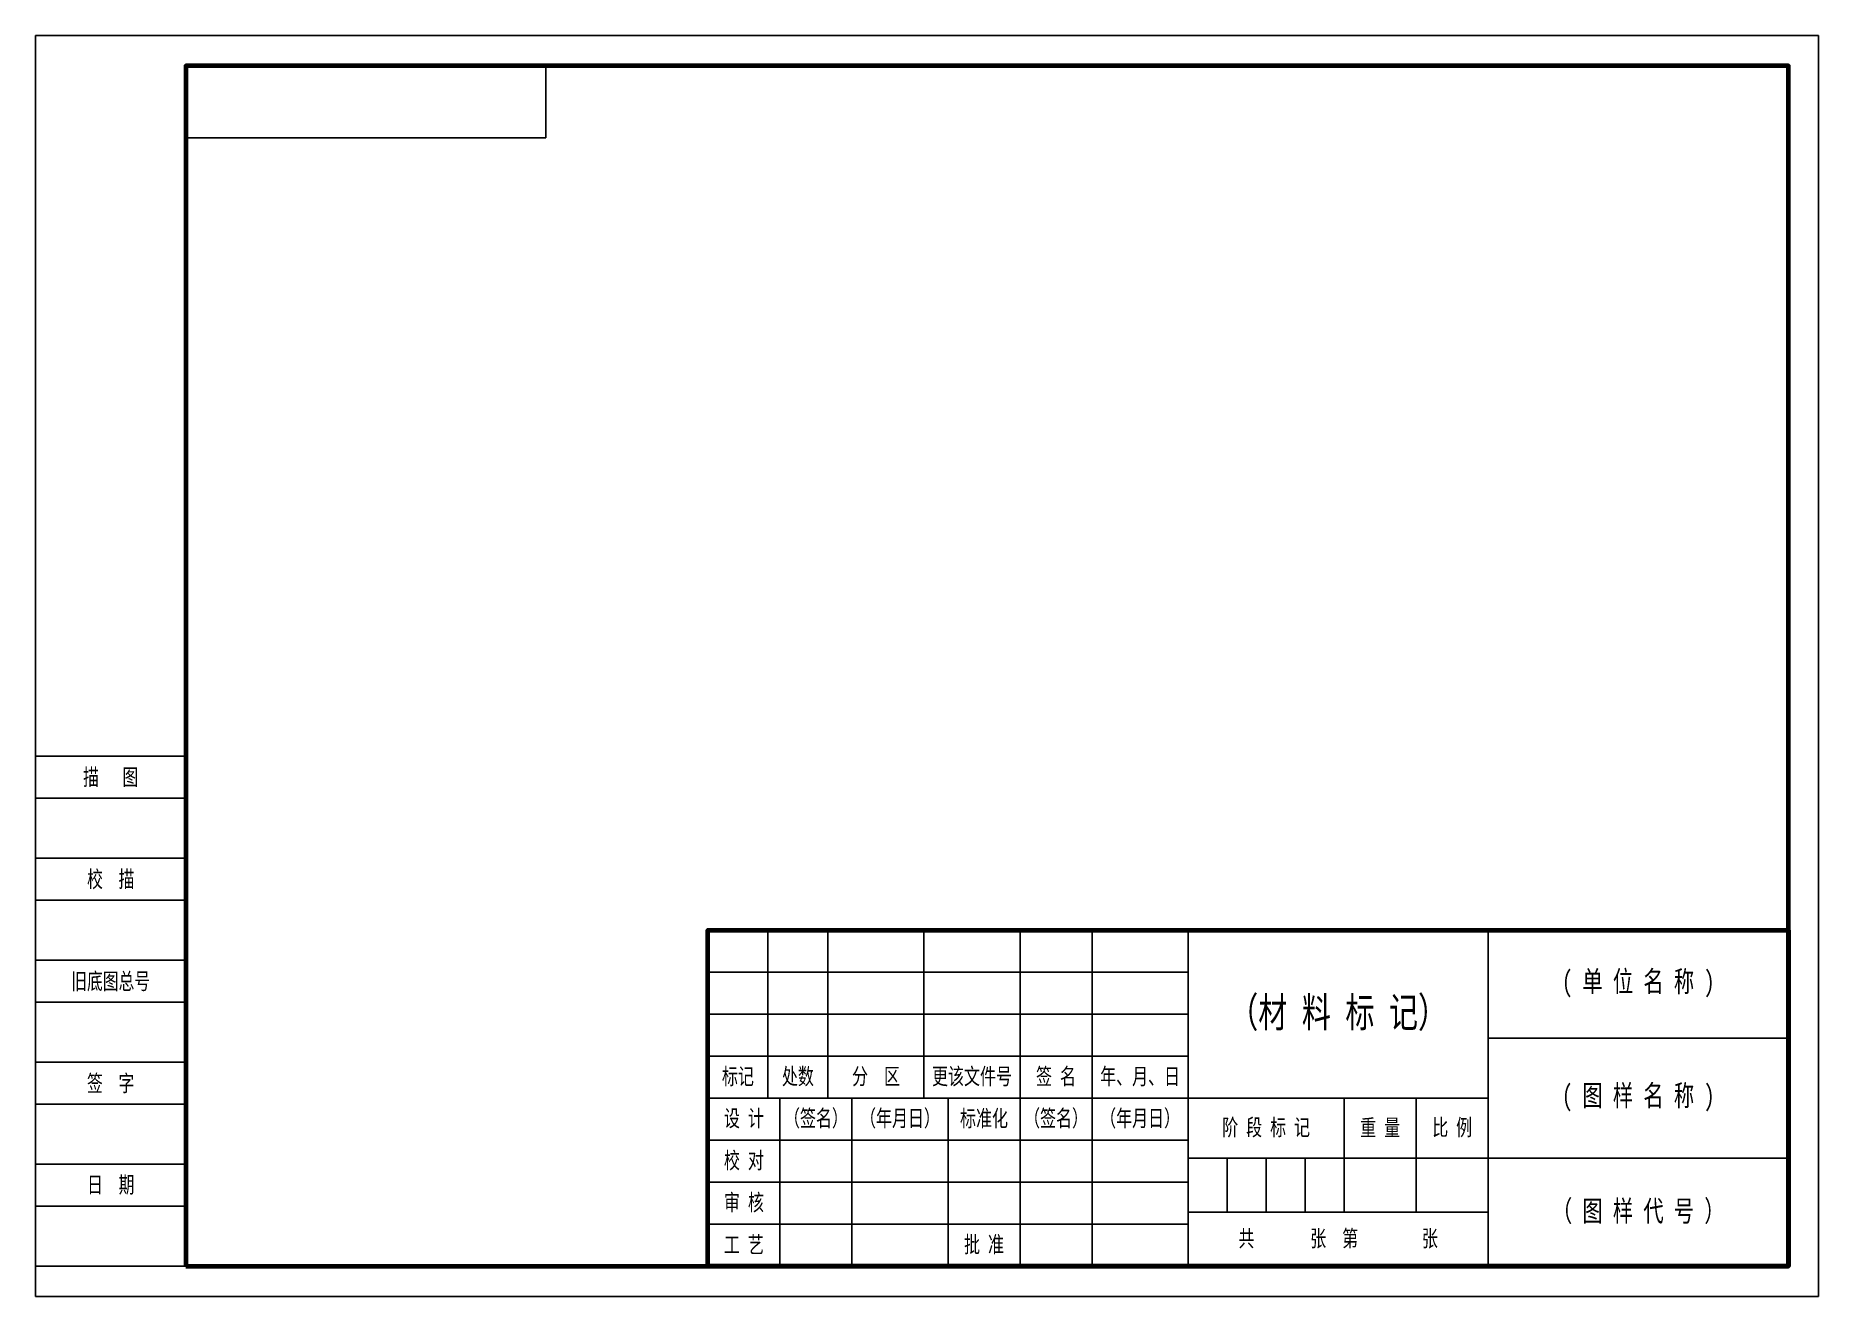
# Model space of a CAD drawing. Header units: millimetres. Extents: x 0 to 297, y 0 to 210.
import ezdxf
from ezdxf.enums import TextEntityAlignment as Align

# ---------------------------------------------------------------- set-up
doc = ezdxf.new("R2010")
doc.units = ezdxf.units.MM
doc.styles.add('样式 1', font='', dxfattribs={"width": 0.71})
doc.styles.get('样式 1').set_extended_font_data('SimSun')

msp = doc.modelspace()

# ---------------------------------------------------------------- linework, layer by layer
for p, q in [((0, 90), (25, 90)), ((0, 83), (25, 83)), ((0, 73), (25, 73)), ((0, 66), (25, 66)), ((122, 61), (122, 33)), ((132, 61), (132, 33)), ((148, 61), (148, 33)), ((164, 61), (164, 5)), ((176, 61), (176, 5)), ((192, 61), (192, 5)), ((242, 61), (242, 5)), ((0, 56), (25, 56)), ((112, 54), (192, 54)), ((0, 49), (25, 49)), ((112, 47), (192, 47)), ((242, 43), (292, 43)), ((0, 39), (25, 39)), ((112, 40), (192, 40)), ((112, 33), (242, 33)), ((124, 33), (124, 5)), ((136, 33), (136, 5)), ((152, 33), (152, 5)), ((218, 33), (218, 14)), ((230, 33), (230, 14)), ((0, 32), (25, 32)), ((112, 26), (192, 26)), ((0, 22), (25, 22)), ((192, 23), (292, 23)), ((198.5, 23), (198.5, 14)), ((205, 23), (205, 14)), ((211.5, 23), (211.5, 14)), ((112, 19), (192, 19)), ((0, 15), (25, 15)), ((112, 12), (192, 12)), ((192, 14), (242, 14)), ((0, 5), (25, 5))]:
    msp.add_line(p, q)
for points in [[(0, 0), (297, 0), (297, 210), (0, 210)], [(85, 193), (25, 193), (25, 205), (85, 205)]]:
    msp.add_lwpolyline(points, close=True)
at = {"lineweight": 70}
for points in [[(25, 5), (292, 5), (292, 205), (25, 205)], [(292, 5), (112, 5), (112, 61), (292, 61)]]:
    msp.add_lwpolyline(points, close=True, dxfattribs=at)

# ---------------------------------------------------------------- texts
at = {"style": '样式 1', "width": 0.7}
for s, p in [('描   图', (12.5, 86.5)), ('校  描', (12.5, 69.5)), ('旧底图总号', (12.5, 52.5)), ('签  字', (12.5, 35.5)), ('日  期', (12.51, 18.6))]:
    msp.add_text(s, height=2.75, dxfattribs=at).set_placement(p, align=Align.MIDDLE_CENTER)
at = {"attachment_point": 5, "style": '样式 1'}
for s, width, insert, char_height in [('( 单 位 名 称 )', 50, (267, 52), 3.5), ('（材 料 标 记）', 55.8227, (217, 47), 5), ('标记', 10, (117, 36.5), 2.75), ('{\\fFangSong_GB2312|b0|i0|c134|p49;处数}', 10, (127, 36.5), 2.75), ('分  区', 16, (140, 36.5), 2.75), ('更该文件号', 18.9744, (156, 36.5), 2.75), ('年、月、日', 16, (184, 36.5), 2.75), ('( 图 样 名 称 )', 50, (267, 33), 3.5), ('设 计', 12, (118, 29.5), 2.75), ('（签名）', 12, (130, 29.5), 2.75), ('（年月日）', 16, (144, 29.5), 2.75), ('标准化', 12, (158, 29.5), 2.75), ('（签名）', 12, (170, 29.5), 2.75), ('（年月日）', 16, (184, 29.5), 2.75), ('阶 段 标 记', 26, (205, 28), 2.75), ('重 量', 12, (224, 28), 2.75), ('比 例', 12, (236, 28), 2.75), ('校 对', 12, (118, 22.5), 2.75), ('审 核', 12, (118, 15.5), 2.75), ('（ 图 样 代 号 ）', 50, (267, 14), 3.5), ('工 艺', 12, (118, 8.5), 2.75), ('批 准', 12, (158, 8.5), 2.75), ('共       张  第        张', 50, (217, 9.5), 2.75)]:
    msp.add_mtext_dynamic_manual_height_columns(s, width=width, gutter_width=12.5, heights=[0], dxfattribs=dict(at, insert=insert, char_height=char_height))
at = {"insert": (170, 36.5), "char_height": 2.75, "attachment_point": 5, "style": '样式 1'}
msp.add_mtext_dynamic_auto_height_columns('签 名', width=12, gutter_width=12.5, height=7, count=1, dxfattribs=at)

doc.saveas('drawing.dxf')
